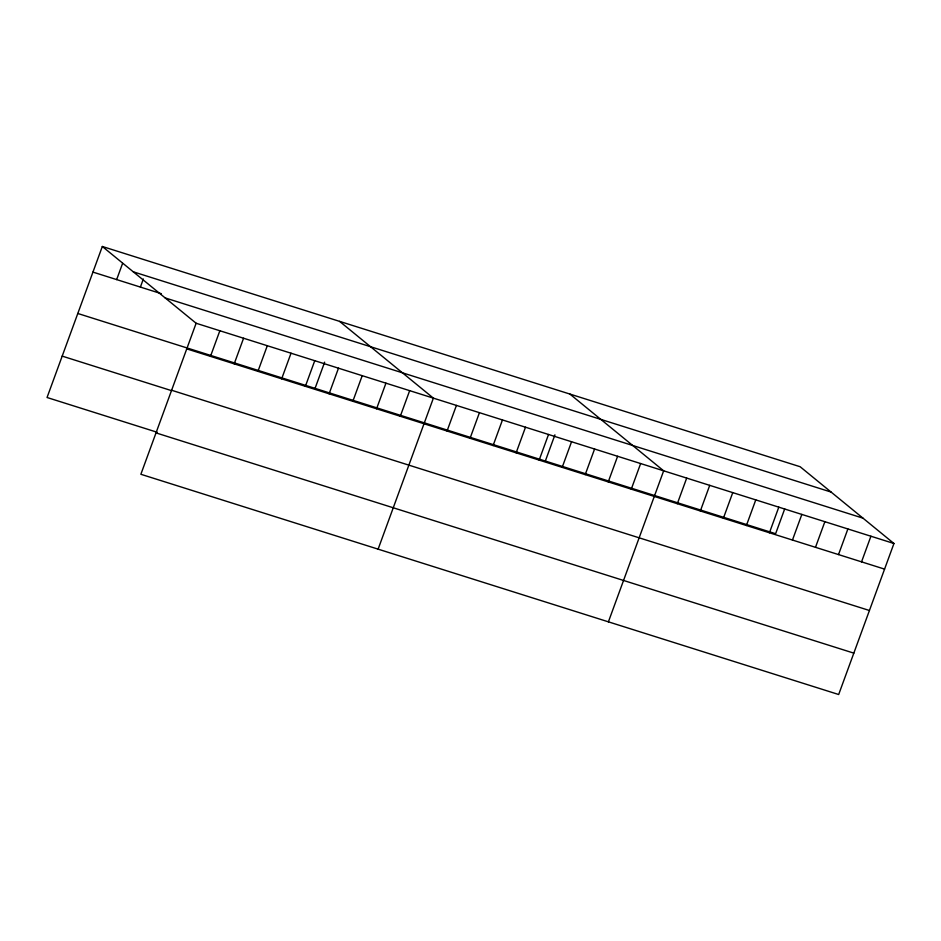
<?xml version="1.0" encoding="UTF-8"?>
<svg xmlns="http://www.w3.org/2000/svg" width="941" height="941" viewBox="0 0 941 941"><rect width="100%" height="100%" fill="white"/><g stroke="black" fill="none" stroke-linecap="round" stroke-linejoin="round"><path stroke-width="1.41" d="M102.322 246.483L196.128 323.257L140.868 474.276L838.678 694.517L893.95 543.498L800.132 466.724L102.322 246.483L47.05 397.502L157.3 432.307M116.66 279.595L122.589 263.409M140.397 287.076L143.35 278.995M210.478 356.357L219.853 330.738M234.203 363.849L243.578 338.231M257.928 371.342L267.303 345.712M281.653 378.823L291.028 353.204M305.378 386.316L314.753 360.697M315.059 388.374L324.645 362.156M329.103 393.809L338.489 368.178M352.84 401.289L362.214 375.671M376.565 408.782L385.939 383.163M400.29 416.263L409.664 390.644M378.117 549.156L433.389 398.137L339.572 321.363M447.046 431.025L456.42 405.406M470.065 438.294L479.44 412.676M493.096 445.564L502.47 419.933M516.127 452.833L525.501 427.202M539.158 460.09L548.532 434.471M545.333 461.055L554.931 434.836M562.177 467.359L571.552 441.741M585.208 474.629L594.583 449.01M608.239 481.898L617.614 456.279M631.27 489.167L640.645 463.548M608.404 621.836L663.664 470.818L569.858 394.044M677.32 503.706L686.695 478.087M700.351 510.975L709.726 485.344M723.382 518.244L732.757 492.614M746.401 525.513L755.776 499.883M769.432 532.771L778.807 507.152M784.7 508.905L775.619 533.723L77.797 313.482M792.463 540.04L801.838 514.421M815.494 547.309L824.869 521.69M838.513 554.578L847.888 528.96M861.544 561.848L870.919 536.229M133.269 271.82L831.091 492.061M92.936 272.102L161.323 293.686M165.169 297.921L862.991 518.162M196.128 323.257L893.95 543.498M186.753 348.876L884.575 569.117M171.603 390.256L869.425 610.497M62.188 356.121L171.05 390.48M156.006 432.895L853.828 653.136"/></g></svg>
